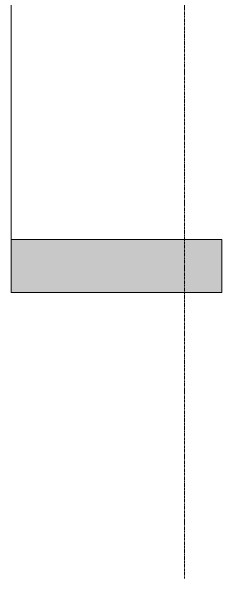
# Model space of a CAD drawing. Header units: inches. Extents: x 20426 to 92531, y -195 to 750.
# Drawn here: x 22310.5 to 22358.5, y -132 to -2.8 of the extents above; entities that cross this region are included whole.
import ezdxf

# ---------------------------------------------------------------- set-up
doc = ezdxf.new("R2010")
doc.units = ezdxf.units.IN
doc.header["$MEASUREMENT"] = 0
doc.linetypes.add('Grid Line 1_2_', pattern=[0.875, 0.5, -0.125, 0.125, -0.125])
doc.layers.add('G-ANNO-SYMB', color=111, linetype='Continuous', lineweight=9)
doc.layers.add('S-GRID', color=1, linetype='Continuous', lineweight=9)

# ---------------------------------------------------------------- blocks, each defined once
blk = doc.blocks.new('Section - 3_32_ x 3_8_-18514-Elevation - West')
at = {"layer": 'G-ANNO-SYMB'}
blk.add_hatch(color=256, dxfattribs=at).paths.add_polyline_path([(22358.53, -54.82), (22310.53, -54.82), (22310.53, -66.82), (22358.53, -66.82)], flags=0)
for p, q in [((22310.53, -66.82), (22310.53, -54.82)), ((22310.53, -54.82), (22358.53, -54.82)), ((22358.53, -54.82), (22358.53, -66.82)), ((22358.53, -66.82), (22310.53, -66.82))]:
    blk.add_line(p, q, dxfattribs=at)

msp = doc.modelspace()

# ---------------------------------------------------------------- linework, layer by layer
at = {"layer": 'G-ANNO-SYMB'}
msp.add_line((22310.53, 545.16), (22310.53, -54.82), dxfattribs=at)
at = {"layer": 'S-GRID', "linetype": 'Grid Line 1_2_'}
msp.add_line((22350.05, -132), (22350.05, 648.66), dxfattribs=at)

# ---------------------------------------------------------------- block references
at = {"layer": 'G-ANNO-SYMB'}
msp.add_blockref('Section - 3_32_ x 3_8_-18514-Elevation - West', (0, 0), dxfattribs=at)

doc.saveas('drawing.dxf')
